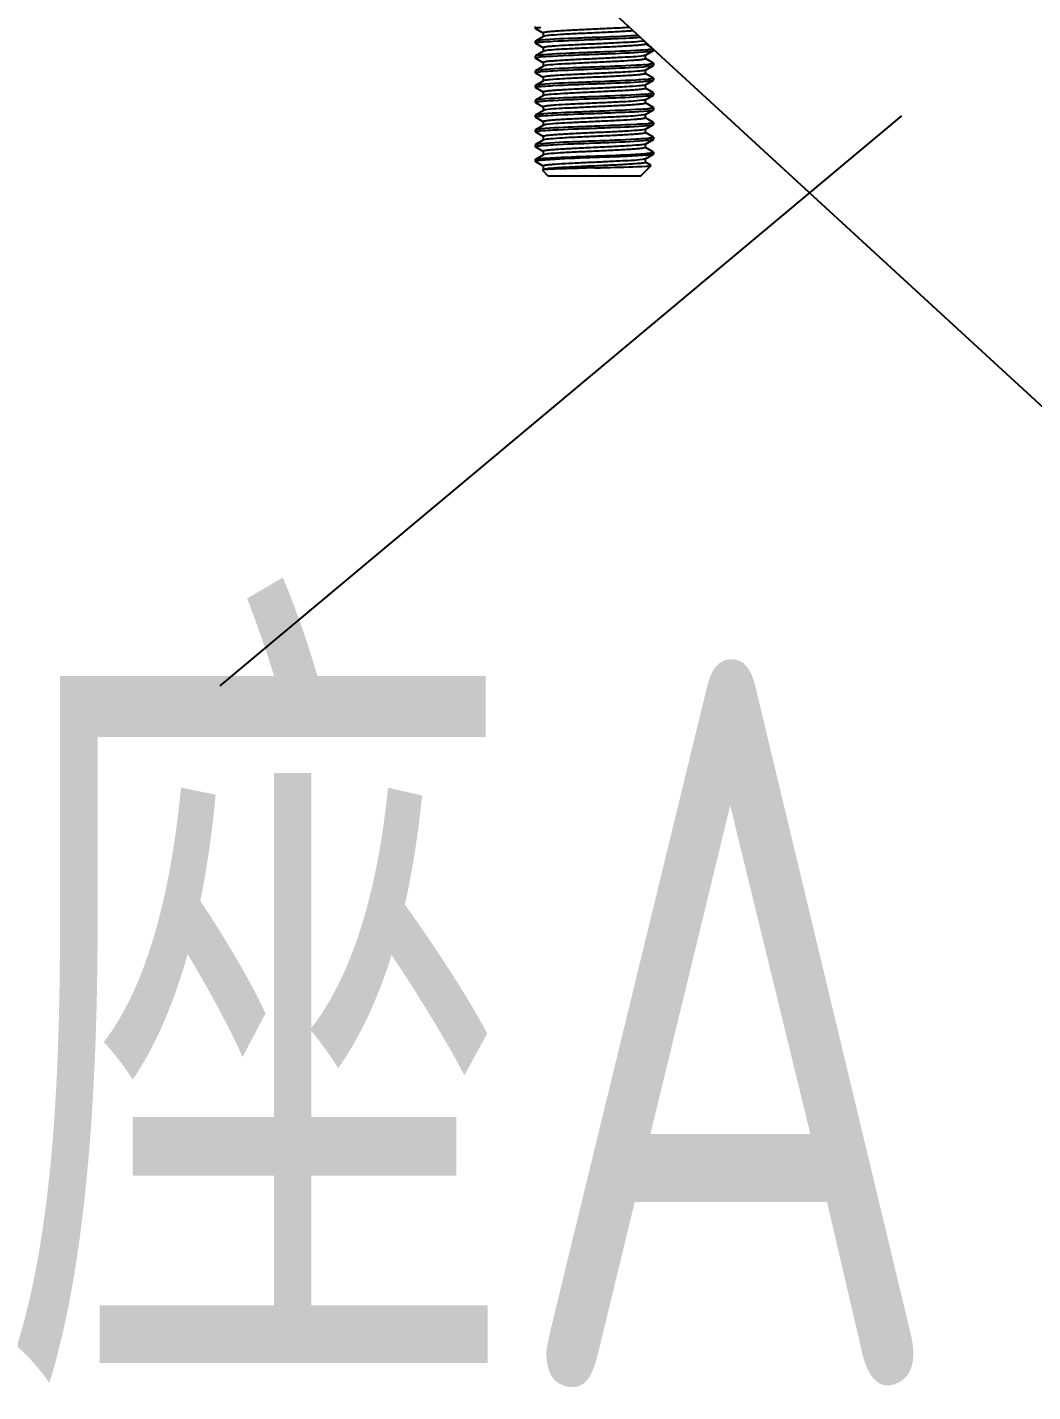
# Model space of a CAD drawing. Extents: x 1247970 to 1725648, y 860327 to 1277876.
# Drawn here: x 1315751 to 1316305, y 1202470 to 1203221 of the extents above; entities that cross this region are included whole.
import ezdxf

# ---------------------------------------------------------------- set-up
doc = ezdxf.new("R2010")
doc.units = 0
doc.header["$LTSCALE"] = 1000
doc.header["$MEASUREMENT"] = 0
doc.layers.get('0').update_dxf_attribs({"color": 254})
for name, color, linetype in [('ANNO-CTXT', 2, 'Continuous'), ('PUB_DIM', 254, 'Continuous'), ('TK', 4, 'Continuous')]:
    doc.layers.add(name, color=color, linetype=linetype)
doc.styles.add('HZ', font='tssdeng.shx', dxfattribs={"width": 0.7, "bigfont": 'hztxt.shx'})
doc.styles.get("Standard").update_dxf_attribs({"font": 'gbenor.shx', "bigfont": 'gbcbig.shx'})
doc.dimstyles.get("Standard").update_dxf_attribs({"dimtxt": 0.18, "dimasz": 0.18, "dimexe": 0.18, "dimexo": 0.0625, "dimgap": 0.09, "dimtad": 0, "dimtih": 1, "dimtoh": 1, "dimdec": 4, "dimzin": 0, "dimdsep": 46, "dimtxsty": 'Standard', "dimcen": 0.09, "dimadec": 0, "dimazin": 0, "dimtfac": 1, "dimtdec": 4, "dimtofl": 0, "dimtmove": 0, "dimatfit": 3, "dimfxl": 0, "dimtolj": 1, "dimtzin": 0, "dimarcsym": 0})

# ---------------------------------------------------------------- blocks, each defined once
blk = doc.blocks.new('A$C7BF01818')
at = {"linetype": 'Continuous'}
for p, q in [((-4311.71, 9483.93), (-4642.85, 9788.65)), ((-4632.86, 9732.07), (-4632.86, 9731.05)), ((-4632.78, 9730.96), (-4632.86, 9731.05)), ((-4632.78, 9730.96), (-4628.36, 9728.4)), ((-4632.78, 9724.01), (-4632.86, 9723.92)), ((-4632.86, 9723.92), (-4632.86, 9722.91)), ((-4632.78, 9722.82), (-4632.86, 9722.91)), ((-4628.36, 9726.57), (-4632.78, 9724.01)), ((-4632.78, 9722.82), (-4628.36, 9720.26)), ((-4628.45, 9728.5), (-4628.45, 9726.47)), ((-4628.45, 9723.59), (-4628.22, 9723.61)), ((-4572.11, 9722.4), (-4572.11, 9723.56)), ((-4632.78, 9715.87), (-4632.86, 9715.78)), ((-4632.86, 9715.78), (-4632.86, 9714.76)), ((-4628.36, 9718.43), (-4632.78, 9715.87)), ((-4628.45, 9720.36), (-4628.45, 9718.32)), ((-4568.86, 9720.56), (-4572.2, 9722.5)), ((-4572.2, 9716.18), (-4567.78, 9718.74)), ((-4572.11, 9714.25), (-4572.11, 9716.29)), ((-4567.78, 9718.74), (-4567.71, 9718.83)), ((-4567.71, 9719.5), (-4567.71, 9718.83)), ((-4632.78, 9714.67), (-4632.86, 9714.76)), ((-4632.78, 9707.72), (-4632.86, 9707.63)), ((-4632.86, 9707.63), (-4632.86, 9706.62)), ((-4632.78, 9714.67), (-4628.36, 9712.11)), ((-4628.36, 9710.28), (-4632.78, 9707.72)), ((-4628.45, 9712.22), (-4628.45, 9710.18)), ((-4628.24, 9710.34), (-4628.36, 9710.28)), ((-4567.78, 9711.8), (-4572.2, 9714.35)), ((-4572.2, 9708.04), (-4567.78, 9710.6)), ((-4572.11, 9706.11), (-4572.11, 9708.14)), ((-4567.78, 9711.8), (-4567.71, 9711.71)), ((-4567.78, 9710.6), (-4567.71, 9710.69)), ((-4567.71, 9711.71), (-4567.71, 9710.69)), ((-4632.78, 9706.53), (-4632.86, 9706.62)), ((-4632.78, 9706.53), (-4628.36, 9703.97)), ((-4628.36, 9702.14), (-4632.78, 9699.58)), ((-4628.45, 9704.07), (-4628.45, 9702.03)), ((-4567.78, 9703.65), (-4572.2, 9706.21)), ((-4572.2, 9699.9), (-4567.78, 9702.45)), ((-4567.78, 9703.65), (-4567.71, 9703.56)), ((-4567.78, 9702.45), (-4567.71, 9702.54)), ((-4567.71, 9703.56), (-4567.71, 9702.54)), ((-4632.78, 9699.58), (-4632.86, 9699.49)), ((-4632.86, 9699.49), (-4632.86, 9698.47)), ((-4632.78, 9698.38), (-4632.86, 9698.47)), ((-4632.78, 9698.38), (-4628.36, 9695.82)), ((-4628.36, 9693.99), (-4632.78, 9691.43)), ((-4628.45, 9695.93), (-4628.45, 9693.89)), ((-4572.2, 9699.9), (-4572.36, 9699.83)), ((-4567.78, 9695.51), (-4572.2, 9698.07)), ((-4572.2, 9691.75), (-4567.78, 9694.31)), ((-4572.11, 9697.96), (-4572.11, 9700)), ((-4567.78, 9695.51), (-4567.71, 9695.42)), ((-4567.78, 9694.31), (-4567.71, 9694.4)), ((-4567.71, 9695.42), (-4567.71, 9694.4)), ((-4632.78, 9691.43), (-4632.86, 9691.35)), ((-4632.86, 9691.35), (-4632.86, 9690.33)), ((-4632.78, 9690.24), (-4632.86, 9690.33)), ((-4632.78, 9690.24), (-4628.36, 9687.68)), ((-4628.36, 9685.85), (-4632.78, 9683.29)), ((-4628.45, 9691.01), (-4628.22, 9691.03)), ((-4628.45, 9687.78), (-4628.45, 9685.75)), ((-4567.78, 9687.36), (-4572.2, 9689.92)), ((-4572.2, 9683.61), (-4567.78, 9686.17)), ((-4572.11, 9689.82), (-4572.11, 9691.85)), ((-4567.78, 9687.36), (-4567.71, 9687.27)), ((-4567.78, 9686.17), (-4567.71, 9686.26)), ((-4567.71, 9687.27), (-4567.71, 9686.25)), ((-4632.78, 9683.29), (-4632.86, 9683.2)), ((-4632.86, 9683.2), (-4632.86, 9682.18)), ((-4632.78, 9682.09), (-4632.86, 9682.18)), ((-4632.78, 9682.09), (-4628.36, 9679.53)), ((-4628.36, 9677.7), (-4632.78, 9675.15)), ((-4628.45, 9679.64), (-4628.45, 9677.6)), ((-4628.24, 9677.76), (-4628.36, 9677.7)), ((-4567.78, 9679.22), (-4572.2, 9681.78)), ((-4572.2, 9675.46), (-4567.78, 9678.02)), ((-4572.11, 9681.67), (-4572.11, 9683.71)), ((-4567.78, 9679.22), (-4567.71, 9679.13)), ((-4567.78, 9678.02), (-4567.71, 9678.11)), ((-4567.71, 9679.13), (-4567.71, 9678.11)), ((-4632.78, 9675.15), (-4632.86, 9675.06)), ((-4632.86, 9675.06), (-4632.86, 9674.04)), ((-4632.78, 9673.95), (-4632.86, 9674.04)), ((-4632.78, 9673.95), (-4628.36, 9671.39)), ((-4628.45, 9671.49), (-4628.45, 9669.46)), ((-4567.78, 9671.07), (-4572.2, 9673.63)), ((-4572.11, 9673.53), (-4572.11, 9675.57)), ((-4567.78, 9671.07), (-4567.71, 9670.98)), ((-4567.71, 9670.98), (-4567.71, 9669.97)), ((-4632.78, 9667), (-4632.86, 9666.91)), ((-4632.86, 9666.91), (-4632.86, 9665.89)), ((-4632.78, 9665.8), (-4632.86, 9665.89)), ((-4628.36, 9669.56), (-4632.78, 9667)), ((-4632.78, 9665.8), (-4628.36, 9663.25)), ((-4628.45, 9663.35), (-4628.45, 9661.31)), ((-4572.2, 9667.32), (-4572.36, 9667.25)), ((-4572.2, 9667.32), (-4567.78, 9669.88)), ((-4567.78, 9662.93), (-4572.2, 9665.49)), ((-4572.11, 9665.38), (-4572.11, 9667.42)), ((-4568.01, 9662.66), (-4567.89, 9662.7)), ((-4567.78, 9669.88), (-4567.71, 9669.97)), ((-4567.71, 9662.84), (-4567.78, 9662.93)), ((-4567.71, 9662.84), (-4567.71, 9661.82)), ((-4632.86, 9658.77), (-4632.78, 9658.86)), ((-4632.86, 9658.77), (-4632.86, 9657.75)), ((-4632.78, 9657.66), (-4632.86, 9657.75)), ((-4628.36, 9661.42), (-4632.78, 9658.86)), ((-4632.78, 9657.66), (-4628.36, 9655.1)), ((-4628.45, 9655.2), (-4628.45, 9653.17)), ((-4574.83, 9649.71), (-4569.06, 9655.48)), ((-4572.2, 9659.17), (-4567.78, 9661.73)), ((-4569.08, 9655.54), (-4572.2, 9657.34)), ((-4572.11, 9657.24), (-4572.11, 9659.28)), ((-4569.06, 9655.48), (-4569.08, 9655.54)), ((-4567.71, 9661.82), (-4567.78, 9661.73)), ((-4628.9, 9652.96), (-4628.92, 9652.9)), ((-4625.74, 9649.71), (-4628.92, 9652.9)), ((-4628.14, 9653.11), (-4628.55, 9653.05)), ((-4574.83, 9649.71), (-4625.74, 9649.71))]:
    blk.add_line(p, q, dxfattribs=at)
for centre, radius, start, end in [((-4626.91, 9722.47), 4.37, 103.46037, 104.3304), ((-4621.47, 9626.36), 89.36, 94.44665, 95.44856), ((-4579.54, 9813.49), 94.62, 274.45949, 275.27319), ((-4579.35, 9803.13), 92.39, 274.45708, 275.34311), ((-4621.41, 9617.56), 90.02, 94.45208, 95.42243), ((-4579.37, 9795.2), 92.6, 274.45721, 275.33727), ((-4621.23, 9607.26), 92.17, 94.4567, 95.35017), ((-4626.91, 9689.89), 4.37, 103.46037, 104.3304), ((-4572.98, 9701.61), 1.88, 287.90929, 289.04387), ((-4579.27, 9785.83), 91.37, 274.45618, 275.37567), ((-4579.54, 9780.91), 94.62, 274.45949, 275.27319), ((-4621.47, 9593.78), 89.36, 94.44665, 95.44856), ((-4579.35, 9770.55), 92.39, 274.45708, 275.34311), ((-4621.41, 9584.98), 90.02, 94.45208, 95.42243), ((-4579.37, 9762.62), 92.6, 274.45721, 275.33727), ((-4621.23, 9574.69), 92.17, 94.4567, 95.35017), ((-4572.98, 9669.03), 1.88, 287.90929, 289.04387), ((-4626.91, 9657.31), 4.37, 103.46037, 104.3304), ((-4581.11, 9775.72), 113.92, 274.45303, 274.76001), ((-4580.88, 9771.93), 111.14, 274.46857, 274.81399)]:
    blk.add_arc(centre, radius, start, end, dxfattribs=at)
for points, knots in [([(-4632.86, 9731.05), (-4632.86, 9731.09), (-4632.71, 9731.19), (-4632.59, 9731.22), (-4632.5, 9731.24)], [0, 0, 0, 0, 0.315177, 1, 1, 1, 1]), ([(-4632.5, 9731.24), (-4632.36, 9731.28), (-4631.48, 9731.46), (-4630.58, 9731.54), (-4629.83, 9731.61)], [0, 0, 0, 0, 0.16229, 1, 1, 1, 1]), ([(-4580.8, 9731.55), (-4581.4, 9731.5), (-4585.07, 9731.24), (-4592.25, 9730.92), (-4602.2, 9730.45), (-4611.86, 9730), (-4619.19, 9729.62), (-4623.79, 9729.26), (-4626.3, 9729.06), (-4627.48, 9728.8), (-4628.45, 9728.69), (-4628.45, 9728.5)], [0.1500082, 0.1500082, 0.1500082, 0.1500082, 0.1823338, 0.3471353, 0.5327057, 0.7133282, 0.8639751, 0.9213168, 0.9638559, 0.9902263, 1, 1, 1, 1]), ([(-4632.86, 9722.91), (-4632.86, 9722.94), (-4632.48, 9723.22), (-4632.1, 9723.19), (-4631.74, 9723.25)], [0, 0, 0, 0, 0.092798, 1, 1, 1, 1]), ([(-4629.83, 9724.49), (-4630.21, 9724.45), (-4631.18, 9724.31), (-4632.25, 9724.32), (-4632.78, 9724.01)], [0, 0, 0, 0, 0.379378, 1, 1, 1, 1]), ([(-4631.74, 9723.25), (-4631.53, 9723.28), (-4630.44, 9723.42), (-4629.34, 9723.52), (-4628.45, 9723.59)], [0, 0, 0, 0, 0.190958, 1, 1, 1, 1]), ([(-4600.28, 9725.96), (-4603.33, 9725.84), (-4613.18, 9725.42), (-4623.04, 9725.13), (-4629.83, 9724.49)], [0, 0, 0, 0, 0.308784, 1, 1, 1, 1]), ([(-4573.81, 9723.98), (-4577.92, 9723.43), (-4585.13, 9723.15), (-4595.59, 9722.6), (-4604.98, 9722.19), (-4613.79, 9721.76), (-4620.34, 9721.4), (-4624.4, 9721.06), (-4626.58, 9720.88), (-4627.62, 9720.64), (-4628.45, 9720.52), (-4628.45, 9720.36)], [0, 0, 0, 0, 0.226556, 0.394464, 0.573122, 0.741029, 0.877994, 0.929534, 0.967621, 0.99116, 1, 1, 1, 1]), ([(-4627.99, 9726.7), (-4628.07, 9726.68), (-4628.19, 9726.65), (-4628.32, 9726.6), (-4628.36, 9726.57)], [0, 0, 0, 0, 0.585672, 1, 1, 1, 1]), ([(-4628.22, 9723.61), (-4626.49, 9723.74), (-4617.18, 9724.3), (-4607.87, 9724.64), (-4600.28, 9724.94)], [0, 0, 0, 0, 0.186017, 1, 1, 1, 1]), ([(-4578.72, 9729.64), (-4578.95, 9729.62), (-4581.89, 9729.4), (-4588.23, 9729.07), (-4597.68, 9728.62), (-4607.51, 9728.17), (-4616.37, 9727.75), (-4623.05, 9727.27), (-4626.68, 9727.02), (-4627.93, 9726.72)], [0.1194923, 0.1194923, 0.1194923, 0.1194923, 0.1322772, 0.2793046, 0.4565879, 0.6403849, 0.8060766, 0.931494, 1, 1, 1, 1]), ([(-4575.91, 9727.05), (-4576.39, 9727.03), (-4584.51, 9726.56), (-4592.64, 9726.26), (-4600.28, 9725.96)], [0.1333592, 0.1333592, 0.1333592, 0.1333592, 0.1845089, 1, 1, 1, 1]), ([(-4600.28, 9724.94), (-4597.26, 9725.06), (-4588.78, 9725.42), (-4580.3, 9725.69), (-4574.85, 9726.08)], [0, 0, 0, 0, 0.3078949, 0.8635376, 0.8635376, 0.8635376, 0.8635376]), ([(-4628.35, 9716.47), (-4629.37, 9716.39), (-4630.82, 9716.19), (-4632.38, 9716.1), (-4632.78, 9715.87)], [0, 0, 0, 0, 0.683777, 1, 1, 1, 1]), ([(-4632.53, 9714.95), (-4632.4, 9714.98), (-4631.54, 9715.16), (-4630.68, 9715.24), (-4629.95, 9715.31)], [0, 0, 0, 0, 0.160861, 1, 1, 1, 1]), ([(-4573.15, 9715.94), (-4576.99, 9715.28), (-4584.01, 9715.09), (-4594.31, 9714.5), (-4603.94, 9714.09), (-4613.07, 9713.65), (-4619.92, 9713.28), (-4624.17, 9712.94), (-4626.48, 9712.75), (-4627.57, 9712.5), (-4628.45, 9712.39), (-4628.45, 9712.22)], [0, 0, 0, 0, 0.210773, 0.377666, 0.558838, 0.731273, 0.873076, 0.926648, 0.966309, 0.990838, 1, 1, 1, 1]), ([(-4628.4, 9715.45), (-4626.67, 9715.58), (-4617.31, 9716.15), (-4607.93, 9716.49), (-4600.28, 9716.8)], [0, 0, 0, 0, 0.184504, 1, 1, 1, 1]), ([(-4627.11, 9718.73), (-4627.26, 9718.7), (-4627.68, 9718.63), (-4628.12, 9718.57), (-4628.36, 9718.43)], [0, 0, 0, 0, 0.353551, 1, 1, 1, 1]), ([(-4600.28, 9717.82), (-4603.07, 9717.7), (-4612.43, 9717.32), (-4621.8, 9716.98), (-4628.35, 9716.47)], [0, 0, 0, 0, 0.297814, 1, 1, 1, 1]), ([(-4572.14, 9722.35), (-4572.28, 9722.18), (-4573.07, 9722.09), (-4574.44, 9721.83), (-4576.7, 9721.65), (-4581, 9721.31), (-4587.69, 9720.95), (-4596.62, 9720.52), (-4606.01, 9720.11), (-4616.22, 9719.55), (-4623.21, 9719.32), (-4627.11, 9718.73)], [0, 0, 0, 0, 0.011937, 0.038615, 0.07957, 0.133598, 0.274096, 0.443272, 0.620779, 0.785256, 1, 1, 1, 1]), ([(-4572.18, 9719.16), (-4573.91, 9719.03), (-4583.27, 9718.46), (-4592.64, 9718.12), (-4600.28, 9717.82)], [0, 0, 0, 0, 0.184619, 1, 1, 1, 1]), ([(-4600.28, 9716.8), (-4597.24, 9716.92), (-4587.4, 9717.34), (-4577.53, 9717.63), (-4570.75, 9718.27)], [0, 0, 0, 0, 0.308711, 1, 1, 1, 1]), ([(-4572.2, 9716.18), (-4572.31, 9716.12), (-4572.63, 9716.03), (-4572.94, 9715.97), (-4573.15, 9715.94)], [0, 0, 0, 0, 0.374139, 1, 1, 1, 1]), ([(-4572.11, 9722.4), (-4572.11, 9722.39), (-4572.12, 9722.37), (-4572.13, 9722.35), (-4572.14, 9722.35)], [0, 0, 0, 0, 0.463467, 1, 1, 1, 1]), ([(-4568.09, 9719.65), (-4568.24, 9719.61), (-4569.15, 9719.44), (-4570.07, 9719.35), (-4570.84, 9719.28)], [0, 0, 0, 0, 0.163149, 1, 1, 1, 1]), ([(-4570.75, 9718.27), (-4570.37, 9718.3), (-4569.39, 9718.44), (-4568.32, 9718.43), (-4567.78, 9718.74)], [0, 0, 0, 0, 0.379419, 1, 1, 1, 1]), ([(-4632.86, 9714.76), (-4632.86, 9714.8), (-4632.73, 9714.89), (-4632.62, 9714.92), (-4632.53, 9714.95)], [0, 0, 0, 0, 0.319044, 1, 1, 1, 1]), ([(-4629.95, 9708.19), (-4630.31, 9708.15), (-4631.25, 9708.02), (-4632.27, 9708.02), (-4632.78, 9707.72)], [0, 0, 0, 0, 0.378482, 1, 1, 1, 1]), ([(-4600.28, 9709.67), (-4603.35, 9709.55), (-4613.24, 9709.12), (-4623.15, 9708.84), (-4629.95, 9708.19)], [0, 0, 0, 0, 0.309919, 1, 1, 1, 1]), ([(-4572.64, 9707.89), (-4573.89, 9707.59), (-4577.52, 9707.34), (-4584.21, 9706.86), (-4593.07, 9706.44), (-4602.89, 9705.99), (-4612.35, 9705.54), (-4619.48, 9705.17), (-4623.95, 9704.81), (-4626.37, 9704.62), (-4627.52, 9704.36), (-4628.45, 9704.25), (-4628.45, 9704.07)], [0, 0, 0, 0, 0.068576, 0.194029, 0.359725, 0.543506, 0.720761, 0.867753, 0.923531, 0.964877, 0.99049, 1, 1, 1, 1]), ([(-4628.4, 9707.3), (-4626.68, 9707.44), (-4617.31, 9708.01), (-4607.93, 9708.35), (-4600.28, 9708.65)], [0, 0, 0, 0, 0.184493, 1, 1, 1, 1]), ([(-4626.36, 9710.68), (-4626.58, 9710.66), (-4627.21, 9710.57), (-4627.85, 9710.49), (-4628.24, 9710.34)], [0, 0, 0, 0, 0.341642, 1, 1, 1, 1]), ([(-4572.11, 9714.25), (-4572.11, 9714.09), (-4572.92, 9713.97), (-4573.94, 9713.74), (-4576.06, 9713.56), (-4580.02, 9713.23), (-4586.42, 9712.87), (-4595.06, 9712.45), (-4604.34, 9712.04), (-4614.84, 9711.5), (-4622.15, 9711.2), (-4626.36, 9710.68)], [0, 0, 0, 0, 0.008683, 0.031763, 0.069103, 0.119686, 0.254361, 0.420111, 0.597552, 0.765912, 1, 1, 1, 1]), ([(-4572.17, 9711.02), (-4573.9, 9710.88), (-4583.26, 9710.32), (-4592.64, 9709.97), (-4600.28, 9709.67)], [0, 0, 0, 0, 0.184538, 1, 1, 1, 1]), ([(-4600.28, 9708.65), (-4597.24, 9708.77), (-4587.4, 9709.19), (-4577.54, 9709.48), (-4570.76, 9710.12)], [0, 0, 0, 0, 0.308641, 1, 1, 1, 1]), ([(-4572.2, 9708.04), (-4572.26, 9708.01), (-4572.4, 9707.95), (-4572.55, 9707.91), (-4572.64, 9707.89)], [0, 0, 0, 0, 0.406881, 1, 1, 1, 1]), ([(-4570.76, 9710.12), (-4570.38, 9710.16), (-4569.4, 9710.3), (-4568.32, 9710.29), (-4567.78, 9710.6)], [0, 0, 0, 0, 0.379512, 1, 1, 1, 1]), ([(-4568.04, 9711.52), (-4568.18, 9711.48), (-4569.07, 9711.3), (-4569.98, 9711.21), (-4570.75, 9711.14)], [0, 0, 0, 0, 0.159502, 1, 1, 1, 1]), ([(-4567.71, 9711.71), (-4567.71, 9711.67), (-4567.84, 9711.57), (-4567.95, 9711.54), (-4568.04, 9711.52)], [0, 0, 0, 0, 0.318137, 1, 1, 1, 1]), ([(-4632.86, 9706.62), (-4632.86, 9706.66), (-4632.73, 9706.75), (-4632.61, 9706.78), (-4632.53, 9706.8)], [0, 0, 0, 0, 0.318595, 1, 1, 1, 1]), ([(-4629.92, 9700.04), (-4630.29, 9700.01), (-4631.23, 9699.88), (-4632.26, 9699.88), (-4632.78, 9699.58)], [0, 0, 0, 0, 0.378727, 1, 1, 1, 1]), ([(-4632.53, 9706.8), (-4632.39, 9706.84), (-4631.53, 9707.02), (-4630.65, 9707.1), (-4629.92, 9707.17)], [0, 0, 0, 0, 0.160696, 1, 1, 1, 1]), ([(-4600.28, 9701.53), (-4603.34, 9701.4), (-4613.22, 9700.98), (-4623.12, 9700.7), (-4629.92, 9700.04)], [0, 0, 0, 0, 0.309586, 1, 1, 1, 1]), ([(-4628.4, 9699.16), (-4626.67, 9699.29), (-4617.3, 9699.86), (-4607.93, 9700.2), (-4600.28, 9700.51)], [0, 0, 0, 0, 0.184541, 1, 1, 1, 1]), ([(-4628.12, 9702.24), (-4628.16, 9702.22), (-4628.25, 9702.19), (-4628.33, 9702.16), (-4628.36, 9702.14)], [0, 0, 0, 0, 0.569522, 1, 1, 1, 1]), ([(-4572.11, 9706.11), (-4572.12, 9705.93), (-4573.07, 9705.82), (-4574.25, 9705.55), (-4576.74, 9705.36), (-4581.3, 9705), (-4588.59, 9704.62), (-4598.2, 9704.17), (-4608.12, 9703.7), (-4616.97, 9703.3), (-4623.48, 9702.78), (-4626.99, 9702.57), (-4628.12, 9702.24)], [0, 0, 0, 0, 0.009703, 0.035887, 0.07813, 0.135078, 0.284815, 0.464601, 0.649729, 0.81476, 0.937049, 1, 1, 1, 1]), ([(-4572.17, 9702.88), (-4573.9, 9702.74), (-4583.26, 9702.17), (-4592.64, 9701.83), (-4600.28, 9701.53)], [0, 0, 0, 0, 0.184553, 1, 1, 1, 1]), ([(-4600.28, 9700.51), (-4597.24, 9700.63), (-4587.37, 9701.05), (-4577.5, 9701.34), (-4570.71, 9701.98)], [0, 0, 0, 0, 0.309073, 1, 1, 1, 1]), ([(-4568.08, 9703.37), (-4568.22, 9703.33), (-4569.11, 9703.15), (-4570.01, 9703.07), (-4570.76, 9703)], [0, 0, 0, 0, 0.163341, 1, 1, 1, 1]), ([(-4570.71, 9701.98), (-4570.33, 9702.02), (-4569.37, 9702.15), (-4568.31, 9702.15), (-4567.78, 9702.45)], [0, 0, 0, 0, 0.379133, 1, 1, 1, 1]), ([(-4567.71, 9703.56), (-4567.71, 9703.52), (-4567.86, 9703.42), (-4567.98, 9703.39), (-4568.08, 9703.37)], [0, 0, 0, 0, 0.314295, 1, 1, 1, 1]), ([(-4632.86, 9698.47), (-4632.86, 9698.52), (-4632.71, 9698.61), (-4632.59, 9698.64), (-4632.5, 9698.66)], [0, 0, 0, 0, 0.315177, 1, 1, 1, 1]), ([(-4632.5, 9698.66), (-4632.36, 9698.7), (-4631.48, 9698.88), (-4630.58, 9698.96), (-4629.83, 9699.04)], [0, 0, 0, 0, 0.16229, 1, 1, 1, 1]), ([(-4600.28, 9693.38), (-4603.33, 9693.26), (-4613.18, 9692.84), (-4623.04, 9692.55), (-4629.83, 9691.91)], [0, 0, 0, 0, 0.308784, 1, 1, 1, 1]), ([(-4572.4, 9699.81), (-4573.49, 9699.46), (-4576.95, 9699.28), (-4583.41, 9698.74), (-4592.25, 9698.34), (-4602.2, 9697.87), (-4611.86, 9697.42), (-4619.19, 9697.04), (-4623.79, 9696.68), (-4626.3, 9696.49), (-4627.48, 9696.22), (-4628.45, 9696.11), (-4628.45, 9695.93)], [0, 0, 0, 0, 0.061098, 0.182334, 0.347135, 0.532706, 0.713328, 0.863975, 0.921317, 0.963856, 0.990226, 1, 1, 1, 1]), ([(-4627.99, 9694.13), (-4628.07, 9694.11), (-4628.19, 9694.07), (-4628.32, 9694.02), (-4628.36, 9693.99)], [0, 0, 0, 0, 0.585672, 1, 1, 1, 1]), ([(-4572.11, 9697.96), (-4572.11, 9697.79), (-4573.05, 9697.67), (-4574.19, 9697.41), (-4576.62, 9697.22), (-4581.09, 9696.87), (-4588.23, 9696.49), (-4597.68, 9696.04), (-4607.51, 9695.59), (-4616.37, 9695.18), (-4623.05, 9694.69), (-4626.68, 9694.44), (-4627.93, 9694.14)], [0, 0, 0, 0, 0.009517, 0.035128, 0.076492, 0.132277, 0.279305, 0.456588, 0.640385, 0.806077, 0.931494, 1, 1, 1, 1]), ([(-4572.17, 9694.73), (-4573.89, 9694.6), (-4583.26, 9694.03), (-4592.64, 9693.69), (-4600.28, 9693.38)], [0, 0, 0, 0, 0.184509, 1, 1, 1, 1]), ([(-4600.28, 9692.36), (-4597.26, 9692.48), (-4587.44, 9692.9), (-4577.61, 9693.2), (-4570.84, 9693.83)], [0, 0, 0, 0, 0.307895, 1, 1, 1, 1]), ([(-4570.84, 9693.83), (-4570.45, 9693.86), (-4569.44, 9694), (-4568.34, 9693.99), (-4567.78, 9694.31)], [0, 0, 0, 0, 0.380051, 1, 1, 1, 1]), ([(-4568.03, 9695.23), (-4568.17, 9695.2), (-4569.05, 9695.01), (-4569.95, 9694.93), (-4570.71, 9694.86)], [0, 0, 0, 0, 0.159053, 1, 1, 1, 1]), ([(-4567.71, 9695.42), (-4567.71, 9695.38), (-4567.84, 9695.29), (-4567.95, 9695.26), (-4568.03, 9695.23)], [0, 0, 0, 0, 0.319254, 1, 1, 1, 1]), ([(-4632.86, 9690.33), (-4632.86, 9690.36), (-4632.48, 9690.64), (-4632.1, 9690.61), (-4631.74, 9690.67)], [0, 0, 0, 0, 0.092798, 1, 1, 1, 1]), ([(-4629.83, 9691.91), (-4630.21, 9691.87), (-4631.18, 9691.74), (-4632.25, 9691.75), (-4632.78, 9691.43)], [0, 0, 0, 0, 0.379378, 1, 1, 1, 1]), ([(-4631.74, 9690.67), (-4631.53, 9690.7), (-4630.44, 9690.85), (-4629.34, 9690.94), (-4628.45, 9691.01)], [0, 0, 0, 0, 0.190958, 1, 1, 1, 1]), ([(-4573.81, 9691.4), (-4577.92, 9690.85), (-4585.13, 9690.57), (-4595.59, 9690.02), (-4604.98, 9689.61), (-4613.79, 9689.18), (-4620.34, 9688.82), (-4624.4, 9688.49), (-4626.58, 9688.3), (-4627.62, 9688.06), (-4628.45, 9687.94), (-4628.45, 9687.78)], [0, 0, 0, 0, 0.226556, 0.394464, 0.573122, 0.741029, 0.877994, 0.929534, 0.967621, 0.99116, 1, 1, 1, 1]), ([(-4627.11, 9686.15), (-4627.26, 9686.13), (-4627.68, 9686.05), (-4628.12, 9685.99), (-4628.36, 9685.85)], [0, 0, 0, 0, 0.353551, 1, 1, 1, 1]), ([(-4600.28, 9685.24), (-4603.07, 9685.13), (-4612.43, 9684.74), (-4621.8, 9684.4), (-4628.35, 9683.89)], [0, 0, 0, 0, 0.297814, 1, 1, 1, 1]), ([(-4628.22, 9691.03), (-4626.49, 9691.16), (-4617.18, 9691.72), (-4607.87, 9692.06), (-4600.28, 9692.36)], [0, 0, 0, 0, 0.186017, 1, 1, 1, 1]), ([(-4572.14, 9689.77), (-4572.28, 9689.6), (-4573.07, 9689.51), (-4574.44, 9689.25), (-4576.7, 9689.07), (-4581, 9688.73), (-4587.69, 9688.38), (-4596.62, 9687.94), (-4606.01, 9687.53), (-4616.22, 9686.98), (-4623.21, 9686.74), (-4627.11, 9686.15)], [0, 0, 0, 0, 0.011937, 0.038615, 0.07957, 0.133598, 0.274096, 0.443272, 0.620779, 0.785256, 1, 1, 1, 1]), ([(-4572.18, 9686.59), (-4573.91, 9686.45), (-4583.27, 9685.88), (-4592.64, 9685.54), (-4600.28, 9685.24)], [0, 0, 0, 0, 0.184619, 1, 1, 1, 1]), ([(-4600.28, 9684.22), (-4597.24, 9684.34), (-4587.4, 9684.76), (-4577.53, 9685.05), (-4570.75, 9685.69)], [0, 0, 0, 0, 0.308711, 1, 1, 1, 1]), ([(-4572.2, 9691.75), (-4572.27, 9691.71), (-4572.79, 9691.53), (-4573.34, 9691.46), (-4573.81, 9691.4)], [0, 0, 0, 0, 0.140461, 1, 1, 1, 1]), ([(-4572.11, 9689.82), (-4572.11, 9689.81), (-4572.12, 9689.79), (-4572.13, 9689.78), (-4572.14, 9689.77)], [0, 0, 0, 0, 0.463467, 1, 1, 1, 1]), ([(-4568.09, 9687.07), (-4568.24, 9687.04), (-4569.15, 9686.86), (-4570.07, 9686.77), (-4570.84, 9686.7)], [0, 0, 0, 0, 0.163149, 1, 1, 1, 1]), ([(-4570.75, 9685.69), (-4570.37, 9685.73), (-4569.39, 9685.86), (-4568.32, 9685.85), (-4567.78, 9686.17)], [0, 0, 0, 0, 0.379419, 1, 1, 1, 1]), ([(-4567.71, 9687.27), (-4567.71, 9687.23), (-4567.86, 9687.13), (-4567.99, 9687.1), (-4568.09, 9687.07)], [0, 0, 0, 0, 0.312916, 1, 1, 1, 1]), ([(-4632.86, 9682.18), (-4632.86, 9682.22), (-4632.73, 9682.31), (-4632.62, 9682.34), (-4632.53, 9682.37)], [0, 0, 0, 0, 0.319044, 1, 1, 1, 1]), ([(-4628.35, 9683.89), (-4629.37, 9683.81), (-4630.82, 9683.61), (-4632.38, 9683.53), (-4632.78, 9683.29)], [0, 0, 0, 0, 0.683777, 1, 1, 1, 1]), ([(-4632.53, 9682.37), (-4632.4, 9682.41), (-4631.54, 9682.58), (-4630.68, 9682.66), (-4629.95, 9682.73)], [0, 0, 0, 0, 0.160861, 1, 1, 1, 1]), ([(-4573.15, 9683.36), (-4576.99, 9682.7), (-4584.01, 9682.52), (-4594.31, 9681.93), (-4603.94, 9681.51), (-4613.07, 9681.07), (-4619.92, 9680.7), (-4624.17, 9680.36), (-4626.48, 9680.17), (-4627.57, 9679.92), (-4628.45, 9679.81), (-4628.45, 9679.64)], [0, 0, 0, 0, 0.210773, 0.377666, 0.558838, 0.731273, 0.873076, 0.926648, 0.966309, 0.990838, 1, 1, 1, 1]), ([(-4628.4, 9682.87), (-4626.67, 9683.01), (-4617.31, 9683.57), (-4607.93, 9683.91), (-4600.28, 9684.22)], [0, 0, 0, 0, 0.184504, 1, 1, 1, 1]), ([(-4626.36, 9678.1), (-4626.58, 9678.08), (-4627.21, 9677.99), (-4627.85, 9677.91), (-4628.24, 9677.76)], [0, 0, 0, 0, 0.341642, 1, 1, 1, 1]), ([(-4572.11, 9681.67), (-4572.11, 9681.52), (-4572.92, 9681.39), (-4573.94, 9681.17), (-4576.06, 9680.98), (-4580.02, 9680.65), (-4586.42, 9680.3), (-4595.06, 9679.87), (-4604.34, 9679.46), (-4614.84, 9678.92), (-4622.15, 9678.62), (-4626.36, 9678.1)], [0, 0, 0, 0, 0.008683, 0.031763, 0.069103, 0.119686, 0.254361, 0.420111, 0.597552, 0.765912, 1, 1, 1, 1]), ([(-4572.17, 9678.44), (-4573.9, 9678.31), (-4583.26, 9677.74), (-4592.64, 9677.4), (-4600.28, 9677.09)], [0, 0, 0, 0, 0.184538, 1, 1, 1, 1]), ([(-4600.28, 9676.07), (-4597.24, 9676.2), (-4587.4, 9676.61), (-4577.54, 9676.91), (-4570.76, 9677.54)], [0, 0, 0, 0, 0.308641, 1, 1, 1, 1]), ([(-4572.2, 9683.61), (-4572.31, 9683.55), (-4572.63, 9683.46), (-4572.94, 9683.39), (-4573.15, 9683.36)], [0, 0, 0, 0, 0.374139, 1, 1, 1, 1]), ([(-4570.76, 9677.54), (-4570.38, 9677.58), (-4569.4, 9677.72), (-4568.32, 9677.71), (-4567.78, 9678.02)], [0, 0, 0, 0, 0.379512, 1, 1, 1, 1]), ([(-4568.04, 9678.94), (-4568.18, 9678.9), (-4569.07, 9678.72), (-4569.98, 9678.64), (-4570.75, 9678.56)], [0, 0, 0, 0, 0.159502, 1, 1, 1, 1]), ([(-4567.71, 9679.13), (-4567.71, 9679.09), (-4567.84, 9679), (-4567.95, 9678.97), (-4568.04, 9678.94)], [0, 0, 0, 0, 0.318137, 1, 1, 1, 1]), ([(-4632.86, 9674.04), (-4632.86, 9674.08), (-4632.73, 9674.17), (-4632.61, 9674.2), (-4632.53, 9674.22)], [0, 0, 0, 0, 0.318595, 1, 1, 1, 1]), ([(-4629.95, 9675.61), (-4630.31, 9675.57), (-4631.25, 9675.44), (-4632.27, 9675.44), (-4632.78, 9675.15)], [0, 0, 0, 0, 0.378482, 1, 1, 1, 1]), ([(-4632.53, 9674.22), (-4632.39, 9674.26), (-4631.53, 9674.44), (-4630.65, 9674.52), (-4629.92, 9674.59)], [0, 0, 0, 0, 0.160696, 1, 1, 1, 1]), ([(-4600.28, 9677.09), (-4603.35, 9676.97), (-4613.24, 9676.55), (-4623.15, 9676.26), (-4629.95, 9675.61)], [0, 0, 0, 0, 0.309919, 1, 1, 1, 1]), ([(-4572.64, 9675.31), (-4573.89, 9675.02), (-4577.52, 9674.76), (-4584.21, 9674.28), (-4593.07, 9673.86), (-4602.89, 9673.41), (-4612.35, 9672.96), (-4619.48, 9672.59), (-4623.95, 9672.23), (-4626.37, 9672.04), (-4627.52, 9671.78), (-4628.45, 9671.67), (-4628.45, 9671.49)], [0, 0, 0, 0, 0.068576, 0.194029, 0.359725, 0.543506, 0.720761, 0.867753, 0.923531, 0.964877, 0.99049, 1, 1, 1, 1]), ([(-4628.4, 9674.72), (-4626.68, 9674.86), (-4617.31, 9675.43), (-4607.93, 9675.77), (-4600.28, 9676.07)], [0, 0, 0, 0, 0.184493, 1, 1, 1, 1]), ([(-4572.11, 9673.53), (-4572.12, 9673.35), (-4573.07, 9673.24), (-4574.25, 9672.97), (-4576.74, 9672.78), (-4581.3, 9672.42), (-4588.59, 9672.04), (-4598.2, 9671.59), (-4608.12, 9671.12), (-4616.97, 9670.72), (-4623.48, 9670.2), (-4626.99, 9669.99), (-4628.12, 9669.66)], [0, 0, 0, 0, 0.009703, 0.035887, 0.07813, 0.135078, 0.284815, 0.464601, 0.649729, 0.81476, 0.937049, 1, 1, 1, 1]), ([(-4572.17, 9670.3), (-4573.9, 9670.16), (-4583.26, 9669.59), (-4592.64, 9669.25), (-4600.28, 9668.95)], [0, 0, 0, 0, 0.184553, 1, 1, 1, 1]), ([(-4572.2, 9675.46), (-4572.26, 9675.43), (-4572.4, 9675.38), (-4572.55, 9675.34), (-4572.64, 9675.31)], [0, 0, 0, 0, 0.406881, 1, 1, 1, 1]), ([(-4568.08, 9670.79), (-4568.22, 9670.75), (-4569.11, 9670.57), (-4570.01, 9670.49), (-4570.76, 9670.42)], [0, 0, 0, 0, 0.163341, 1, 1, 1, 1]), ([(-4567.71, 9670.98), (-4567.71, 9670.94), (-4567.86, 9670.84), (-4567.98, 9670.81), (-4568.08, 9670.79)], [0, 0, 0, 0, 0.314295, 1, 1, 1, 1]), ([(-4632.86, 9665.89), (-4632.86, 9665.94), (-4632.71, 9666.03), (-4632.59, 9666.06), (-4632.5, 9666.09)], [0, 0, 0, 0, 0.315177, 1, 1, 1, 1]), ([(-4629.92, 9667.47), (-4630.29, 9667.43), (-4631.23, 9667.3), (-4632.26, 9667.3), (-4632.78, 9667)], [0, 0, 0, 0, 0.378727, 1, 1, 1, 1]), ([(-4632.5, 9666.09), (-4632.36, 9666.12), (-4631.48, 9666.3), (-4630.58, 9666.39), (-4629.83, 9666.46)], [0, 0, 0, 0, 0.16229, 1, 1, 1, 1]), ([(-4600.28, 9668.95), (-4603.34, 9668.83), (-4613.22, 9668.4), (-4623.12, 9668.12), (-4629.92, 9667.47)], [0, 0, 0, 0, 0.309586, 1, 1, 1, 1]), ([(-4572.4, 9667.24), (-4573.49, 9666.88), (-4576.95, 9666.7), (-4583.41, 9666.16), (-4592.25, 9665.76), (-4602.2, 9665.3), (-4611.86, 9664.84), (-4619.19, 9664.46), (-4623.79, 9664.1), (-4626.3, 9663.91), (-4627.48, 9663.64), (-4628.45, 9663.53), (-4628.45, 9663.35)], [0, 0, 0, 0, 0.061098, 0.182334, 0.347135, 0.532706, 0.713328, 0.863975, 0.921317, 0.963856, 0.990226, 1, 1, 1, 1]), ([(-4628.4, 9666.58), (-4626.67, 9666.72), (-4617.3, 9667.28), (-4607.93, 9667.63), (-4600.28, 9667.93)], [0, 0, 0, 0, 0.184541, 1, 1, 1, 1]), ([(-4628.12, 9669.66), (-4628.16, 9669.64), (-4628.25, 9669.62), (-4628.33, 9669.58), (-4628.36, 9669.56)], [0, 0, 0, 0, 0.569522, 1, 1, 1, 1]), ([(-4572.11, 9665.38), (-4572.11, 9665.21), (-4573.05, 9665.09), (-4574.19, 9664.84), (-4576.62, 9664.64), (-4581.09, 9664.29), (-4588.23, 9663.91), (-4597.68, 9663.47), (-4607.51, 9663.01), (-4616.37, 9662.6), (-4623.05, 9662.11), (-4626.68, 9661.86), (-4627.93, 9661.56)], [0, 0, 0, 0, 0.009517, 0.035128, 0.076492, 0.132277, 0.279305, 0.456588, 0.640385, 0.806077, 0.931494, 1, 1, 1, 1]), ([(-4600.28, 9667.93), (-4597.24, 9668.05), (-4587.37, 9668.47), (-4577.5, 9668.76), (-4570.71, 9669.41)], [0, 0, 0, 0, 0.309073, 1, 1, 1, 1]), ([(-4571.66, 9662.19), (-4571.23, 9662.23), (-4570.01, 9662.35), (-4568.77, 9662.44), (-4568.01, 9662.66)], [0, 0, 0, 0, 0.350995, 1, 1, 1, 1]), ([(-4570.71, 9669.41), (-4570.33, 9669.44), (-4569.37, 9669.58), (-4568.31, 9669.57), (-4567.78, 9669.88)], [0, 0, 0, 0, 0.379133, 1, 1, 1, 1]), ([(-4567.89, 9662.7), (-4567.84, 9662.72), (-4567.77, 9662.75), (-4567.71, 9662.81), (-4567.71, 9662.84)], [0, 0, 0, 0, 0.649818, 1, 1, 1, 1]), ([(-4631.46, 9658.13), (-4631.81, 9658.08), (-4632.17, 9657.99), (-4632.86, 9657.88), (-4632.86, 9657.75)], [0, 0, 0, 0, 0.726573, 1, 1, 1, 1]), ([(-4632.78, 9658.86), (-4632.73, 9658.89), (-4632.35, 9659.03), (-4631.94, 9659.08), (-4631.59, 9659.13)], [0, 0, 0, 0, 0.144741, 1, 1, 1, 1]), ([(-4631.59, 9659.13), (-4631.34, 9659.17), (-4630.02, 9659.33), (-4628.69, 9659.43), (-4627.61, 9659.51)], [0, 0, 0, 0, 0.189241, 1, 1, 1, 1]), ([(-4627.38, 9658.51), (-4627.8, 9658.48), (-4629.16, 9658.38), (-4630.52, 9658.26), (-4631.46, 9658.13)], [0, 0, 0, 0, 0.307232, 1, 1, 1, 1]), ([(-4573.81, 9658.82), (-4577.92, 9658.27), (-4585.13, 9657.99), (-4595.59, 9657.44), (-4604.98, 9657.03), (-4613.79, 9656.6), (-4620.34, 9656.24), (-4624.4, 9655.91), (-4626.58, 9655.72), (-4627.62, 9655.49), (-4628.45, 9655.37), (-4628.45, 9655.2)], [0, 0, 0, 0, 0.226556, 0.394464, 0.573122, 0.741029, 0.877994, 0.929534, 0.967621, 0.99116, 1, 1, 1, 1]), ([(-4627.99, 9661.55), (-4628.07, 9661.53), (-4628.19, 9661.49), (-4628.32, 9661.44), (-4628.36, 9661.42)], [0, 0, 0, 0, 0.585672, 1, 1, 1, 1]), ([(-4627.61, 9659.51), (-4623.59, 9659.81), (-4605.14, 9660.71), (-4586.66, 9661.02), (-4572.26, 9662.15)], [0, 0, 0, 0, 0.218132, 1, 1, 1, 1]), ([(-4572.23, 9661.13), (-4576.06, 9660.83), (-4594.44, 9659.93), (-4612.85, 9659.55), (-4627.38, 9658.51)], [0, 0, 0, 0, 0.208808, 1, 1, 1, 1]), ([(-4572.14, 9657.19), (-4572.28, 9657.02), (-4573.07, 9656.93), (-4574.44, 9656.67), (-4576.7, 9656.49), (-4581, 9656.15), (-4587.69, 9655.8), (-4596.62, 9655.36), (-4606.01, 9654.96), (-4616.22, 9654.4), (-4623.21, 9654.16), (-4627.11, 9653.57)], [0, 0, 0, 0, 0.011937, 0.038615, 0.07957, 0.133598, 0.274096, 0.443272, 0.620779, 0.785256, 1, 1, 1, 1]), ([(-4600.28, 9654.19), (-4597.33, 9654.27), (-4587.81, 9654.55), (-4578.28, 9654.73), (-4571.73, 9655.16)], [0, 0, 0, 0, 0.310462, 1, 1, 1, 1]), ([(-4572.2, 9659.17), (-4572.27, 9659.13), (-4572.79, 9658.95), (-4573.34, 9658.89), (-4573.81, 9658.82)], [0, 0, 0, 0, 0.140461, 1, 1, 1, 1]), ([(-4572.11, 9657.24), (-4572.11, 9657.23), (-4572.12, 9657.21), (-4572.13, 9657.2), (-4572.14, 9657.19)], [0, 0, 0, 0, 0.463467, 1, 1, 1, 1]), ([(-4571.73, 9655.16), (-4571.44, 9655.17), (-4570.63, 9655.24), (-4569.81, 9655.29), (-4569.29, 9655.4)], [0, 0, 0, 0, 0.347295, 1, 1, 1, 1]), ([(-4568.33, 9661.57), (-4568.52, 9661.53), (-4569.59, 9661.35), (-4570.67, 9661.26), (-4571.56, 9661.18)], [0, 0, 0, 0, 0.173481, 1, 1, 1, 1]), ([(-4569.29, 9655.4), (-4569.24, 9655.41), (-4569.16, 9655.43), (-4569.08, 9655.46), (-4569.06, 9655.48)], [0, 0, 0, 0, 0.644165, 1, 1, 1, 1]), ([(-4567.78, 9661.73), (-4567.85, 9661.69), (-4568.03, 9661.63), (-4568.22, 9661.59), (-4568.33, 9661.57)], [0, 0, 0, 0, 0.390582, 1, 1, 1, 1]), ([(-4628.55, 9653.05), (-4628.62, 9653.04), (-4628.74, 9653.02), (-4628.86, 9652.98), (-4628.9, 9652.96)], [0, 0, 0, 0, 0.624047, 1, 1, 1, 1]), ([(-4627.11, 9653.57), (-4627.26, 9653.55), (-4627.68, 9653.47), (-4628.12, 9653.41), (-4628.36, 9653.27)], [0, 0, 0, 0, 0.353551, 1, 1, 1, 1]), ([(-4600.28, 9654.19), (-4606.19, 9654.02), (-4615.47, 9653.66), (-4624.78, 9653.52), (-4628.14, 9653.11)], [0, 0, 0, 0, 0.636179, 1, 1, 1, 1])]:
    blk.add_open_spline(points, degree=3, knots=knots, dxfattribs=at)
for points in [[(-4572.76, 9724.15), (-4573.1, 9724.07), (-4573.46, 9724.03), (-4573.81, 9723.98)], [(-4567.92, 9719.7), (-4567.98, 9719.68), (-4568.03, 9719.67), (-4568.09, 9719.65)]]:
    blk.add_open_spline(points, degree=3, dxfattribs=at)
at = {"layer": 'ANNO-CTXT', "style": 'HZ', "width": 0.7}
blk.add_text('抗震连接座A', height=400, dxfattribs=at).set_placement((-6045.82, 8983.61))
at = {"layer": 'PUB_DIM'}
blk.add_leader([(-4431.23, 9682.89), (-4806.54, 9369.04)], dimstyle='Standard', override={"dimgap": 20, "dimtad": 0}, dxfattribs=at)

msp = doc.modelspace()

# ---------------------------------------------------------------- block references
at = {"layer": 'TK'}
msp.add_blockref('A$C7BF01818', (1320663.7, 1193489.49), dxfattribs=at)

doc.saveas('drawing.dxf')
